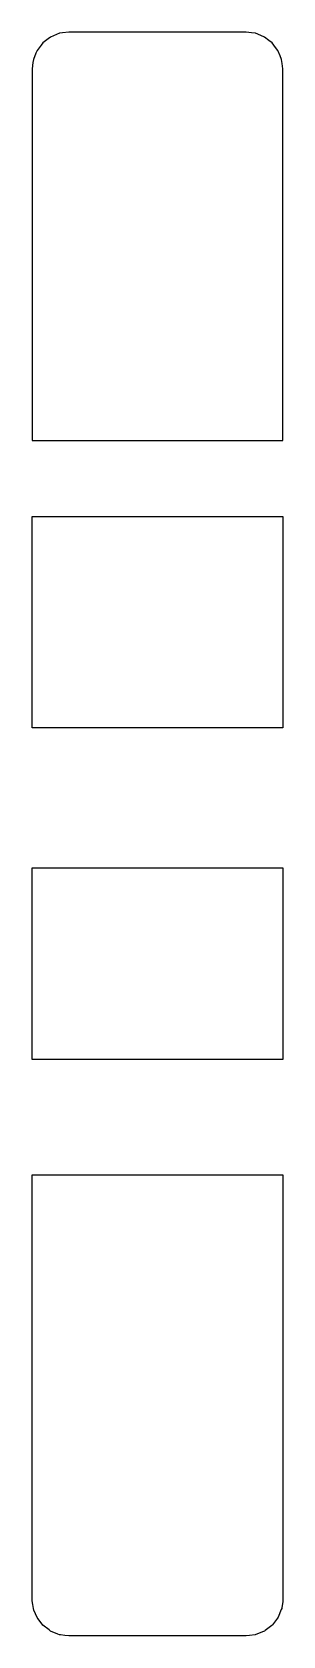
# Model space of a CAD drawing. Header units: metres. Extents: x 2.4 to 16, y -16 to 71.
import ezdxf

# ---------------------------------------------------------------- set-up
doc = ezdxf.new("R2010")
doc.units = ezdxf.units.M

msp = doc.modelspace()

# ---------------------------------------------------------------- linework, layer by layer
for p, q in [((3.271, 70.633), (2.986, 70.414)), ((3.4, 70.732), (3.271, 70.633)), ((3.732, 70.87), (3.4, 70.732)), ((3.882, 70.932), (3.732, 70.87)), ((4.044, 70.953), (3.882, 70.932)), ((4.4, 71), (4.044, 70.953)), ((10.04, 71), (4.4, 71)), ((13.344, 71), (10.04, 71)), ((14, 71), (13.344, 71)), ((14.303, 70.96), (14, 71)), ((14.518, 70.932), (14.303, 70.96)), ((14.8, 70.815), (14.518, 70.932)), ((15, 70.732), (14.8, 70.815)), ((15.242, 70.546), (15, 70.732)), ((15.414, 70.414), (15.242, 70.546)), ((2.606, 69.85), (2.468, 69.518)), ((2.668, 70), (2.606, 69.85)), ((2.887, 70.285), (2.668, 70)), ((2.986, 70.414), (2.887, 70.285)), ((15.6, 70.172), (15.414, 70.414)), ((15.732, 70), (15.6, 70.172)), ((15.849, 69.718), (15.732, 70)), ((15.932, 69.518), (15.849, 69.718)), ((2.447, 69.356), (2.4, 69)), ((2.4, 69), (2.4, 65.61)), ((2.468, 69.518), (2.447, 69.356)), ((15.96, 69.303), (15.932, 69.518)), ((16, 69), (15.96, 69.303)), ((16, 65.911), (16, 69)), ((2.4, 65.61), (2.4, 65.322)), ((2.4, 65.322), (2.4, 64.997)), ((16, 65.395), (16, 65.911)), ((16, 64.844), (16, 65.395)), ((16, 65.395), (16, 65.395)), ((2.4, 64.997), (2.4, 64.666)), ((2.4, 64.666), (2.4, 52.242)), ((16, 64.308), (16, 64.844)), ((16, 52.663), (16, 64.308)), ((2.4, 52.242), (2.4, 52.156)), ((16, 52.471), (16, 52.663)), ((16, 52.244), (16, 52.471)), ((16, 48.848), (16, 52.244)), ((2.4, 52.156), (2.4, 52.049)), ((2.4, 52.049), (2.4, 51.936)), ((2.4, 51.936), (2.4, 51.83)), ((2.4, 51.83), (2.4, 51.741)), ((2.4, 51.741), (2.4, 50.888)), ((2.4, 50.888), (2.4, 48.848)), ((2.4, 48.848), (8.88, 48.848)), ((8.88, 48.848), (16, 48.848)), ((2.4, 42.248), (2.4, 44.721)), ((2.4, 44.721), (9.52, 44.721)), ((9.52, 44.721), (16, 44.721)), ((16, 44.721), (16, 40.188)), ((16, 44.721), (16, 44.721)), ((2.4, 40.188), (2.4, 42.248)), ((2.4, 37.844), (2.4, 40.188)), ((16, 40.188), (16, 34.329)), ((2.4, 34.329), (2.4, 37.844)), ((2.4, 33.735), (2.4, 34.329)), ((16, 34.329), (16, 33.259)), ((2.4, 33.259), (2.4, 33.735)), ((14.32, 33.259), (2.4, 33.259)), ((16, 33.259), (14.32, 33.259)), ((2.4, 25.085), (2.4, 25.669)), ((2.4, 25.669), (4.08, 25.669)), ((4.08, 25.669), (16, 25.669)), ((16, 25.669), (16, 24.599)), ((2.4, 24.599), (2.4, 25.085)), ((2.4, 20.87), (2.4, 24.599)), ((16, 24.599), (16, 22.46)), ((16, 24.599), (16, 24.599)), ((16, 22.46), (16, 17.671)), ((2.4, 17.671), (2.4, 20.87)), ((2.4, 16.583), (2.4, 17.671)), ((16, 17.671), (16, 15.276)), ((2.4, 15.276), (2.4, 16.583)), ((6.16, 15.276), (2.4, 15.276)), ((16, 15.276), (6.16, 15.276)), ((2.4, 7.933), (2.4, 9.011)), ((2.4, 9.011), (12.24, 9.011)), ((12.24, 9.011), (16, 9.011)), ((16, 9.011), (16, 7.747)), ((2.4, 7.629), (2.4, 7.933)), ((2.4, 7.614), (2.4, 7.629)), ((2.4, 0.673), (2.4, 7.614)), ((16, 7.747), (16, 6.065)), ((16, 6.065), (16, -6.061)), ((2.4, 0.254), (2.4, 0.673)), ((2.4, -0.131), (2.4, 0.254)), ((2.4, -0.45), (2.4, -0.131)), ((2.4, -6.024), (2.4, -0.45)), ((2.4, -6.496), (2.4, -6.024)), ((16, -6.061), (16, -6.755)), ((2.4, -6.643), (2.4, -6.496)), ((2.4, -13.973), (2.4, -6.643)), ((16, -6.755), (16, -7.514)), ((16, -7.514), (16, -8.276)), ((16, -8.276), (16, -8.342)), ((16, -8.276), (16, -8.276)), ((16, -8.342), (16, -8.404)), ((16, -8.404), (16, -9.124)), ((16, -9.124), (16, -9.187)), ((16, -9.187), (16, -9.822)), ((16, -9.822), (16, -10.343)), ((16, -10.343), (16, -14)), ((2.4, -14), (2.4, -13.973)), ((2.406, -14.093), (2.4, -14)), ((2.44, -14.304), (2.406, -14.093)), ((2.468, -14.518), (2.44, -14.304)), ((2.503, -14.601), (2.468, -14.518)), ((2.668, -15), (2.503, -14.601)), ((15.91, -14.575), (15.741, -14.984)), ((15.934, -14.51), (15.91, -14.575)), ((15.94, -14.473), (15.934, -14.51)), ((15.966, -14.342), (15.94, -14.473)), ((15.991, -14.148), (15.966, -14.342)), ((16, -14), (15.991, -14.148)), ((2.723, -15.072), (2.668, -15)), ((2.986, -15.414), (2.723, -15.072)), ((3.329, -15.678), (2.986, -15.414)), ((15.398, -15.429), (15.042, -15.702)), ((15.436, -15.39), (15.398, -15.429)), ((15.707, -15.037), (15.436, -15.39)), ((15.741, -14.984), (15.707, -15.037)), ((3.401, -15.733), (3.329, -15.678)), ((3.799, -15.897), (3.401, -15.733)), ((3.882, -15.932), (3.799, -15.897)), ((3.933, -15.938), (3.882, -15.932)), ((4.175, -15.978), (3.933, -15.938)), ((4.4, -16), (4.175, -15.978)), ((9.804, -16), (4.4, -16)), ((14, -16), (9.804, -16)), ((14.19, -15.984), (14, -16)), ((14.493, -15.937), (14.19, -15.984)), ((14.538, -15.925), (14.493, -15.937)), ((14.955, -15.753), (14.538, -15.925)), ((14.999, -15.733), (14.955, -15.753)), ((15.042, -15.702), (14.999, -15.733))]:
    msp.add_line(p, q)

doc.saveas('drawing.dxf')
